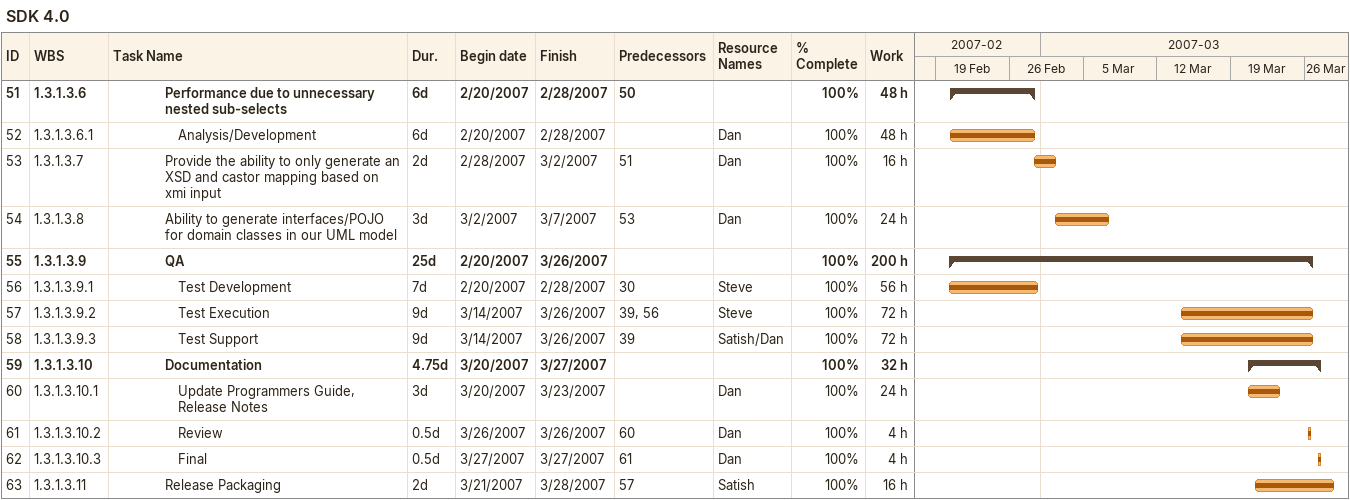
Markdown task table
SDK 4.0

| ID | WBS | Task | Duration | Start | Finish | Predecessors | Resources | % complete | Work (h) |
|---|---|---|---|---|---|---|---|---|---|
| 51 | 1.3.1.3.6 | **Performance due to unnecessary nested sub-selects** | 6d | 2007-02-20 | 2007-02-28 | 50 |  | 100 | 48 |
| 52 | 1.3.1.3.6.1 | Analysis/Development | 6d | 2007-02-20 | 2007-02-28 |  | Dan | 100 | 48 |
| 53 | 1.3.1.3.7 | Provide the ability to only generate an XSD and castor mapping based on xmi input | 2d | 2007-02-28 | 2007-03-02 | 51 | Dan | 100 | 16 |
| 54 | 1.3.1.3.8 | Ability to generate interfaces/POJO for domain classes in our UML model | 3d | 2007-03-02 | 2007-03-07 | 53 | Dan | 100 | 24 |
| 55 | 1.3.1.3.9 | **QA** | 25d | 2007-02-20 | 2007-03-26 |  |  | 100 | 200 |
| 56 | 1.3.1.3.9.1 | Test Development | 7d | 2007-02-20 | 2007-02-28 | 30 | Steve | 100 | 56 |
| 57 | 1.3.1.3.9.2 | Test Execution | 9d | 2007-03-14 | 2007-03-26 | 39, 56 | Steve | 100 | 72 |
| 58 | 1.3.1.3.9.3 | Test Support | 9d | 2007-03-14 | 2007-03-26 | 39 | Satish/Dan | 100 | 72 |
| 59 | 1.3.1.3.10 | **Documentation** | 4.75d | 2007-03-20 | 2007-03-27 |  |  | 100 | 32 |
| 60 | 1.3.1.3.10.1 | Update Programmers Guide, Release Notes | 3d | 2007-03-20 | 2007-03-23 |  | Dan | 100 | 24 |
| 61 | 1.3.1.3.10.2 | Review | 0.5d | 2007-03-26 | 2007-03-26 | 60 | Dan | 100 | 4 |
| 62 | 1.3.1.3.10.3 | Final | 0.5d | 2007-03-27 | 2007-03-27 | 61 | Dan | 100 | 4 |
| 63 | 1.3.1.3.11 | Release Packaging | 2d | 2007-03-21 | 2007-03-28 | 57 | Satish | 100 | 16 |
